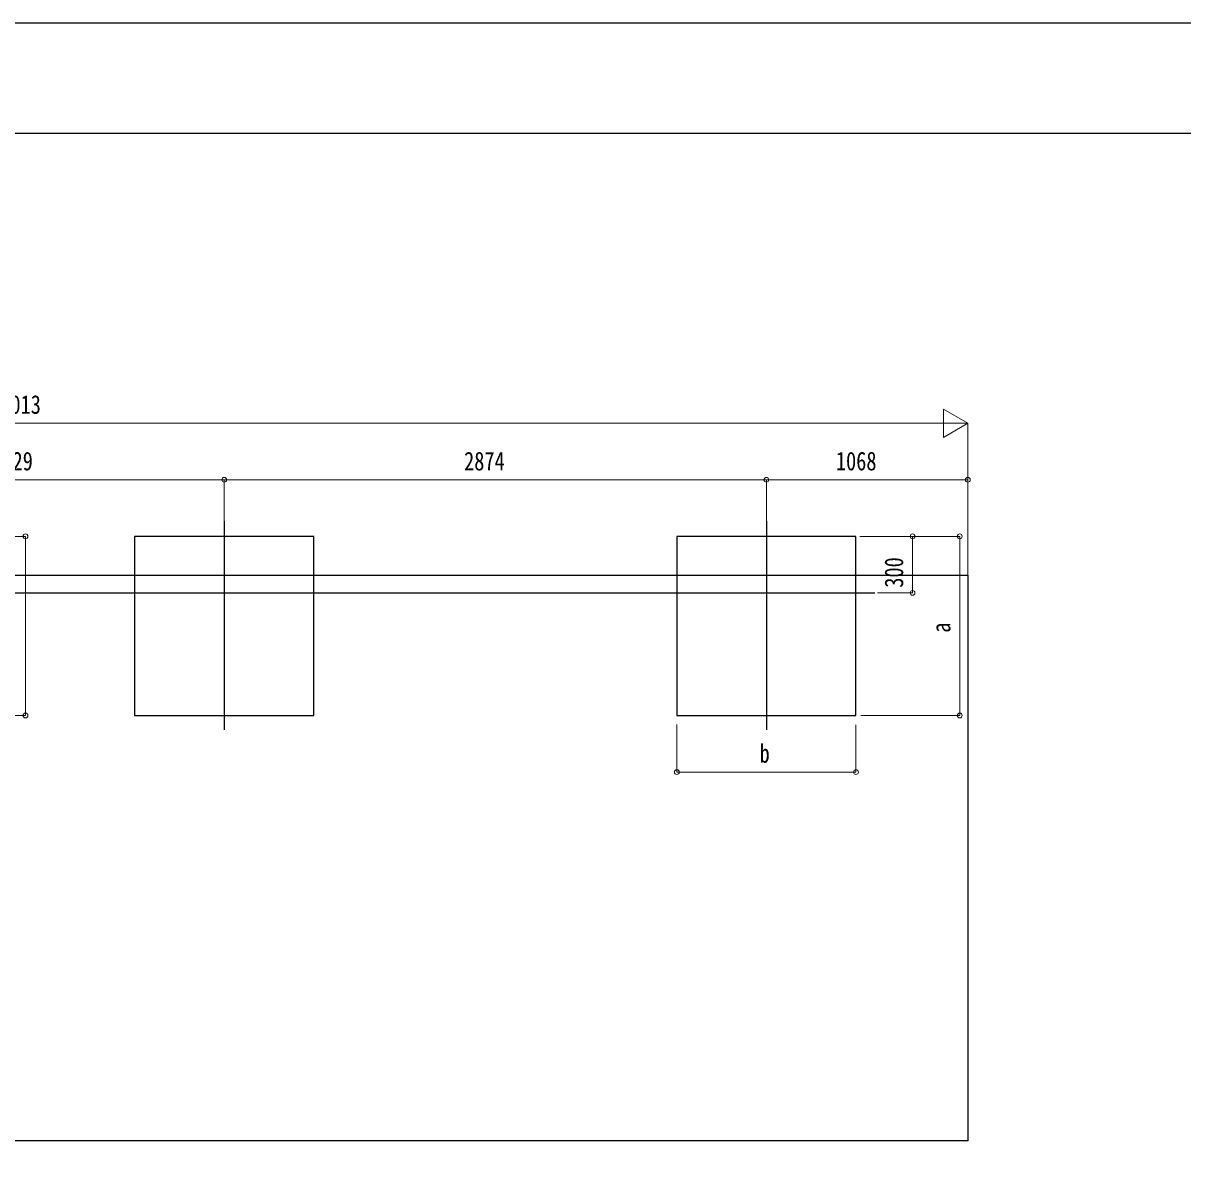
# Model space of a CAD drawing. Units: millimetres, scale not verified. Extents: x -12615 to 12615, y -8910 to 8910.
# Drawn here: x 320 to 6468, y 2888 to 8910 of the extents above; entities that cross this region are included whole.
import ezdxf
from ezdxf.enums import TextEntityAlignment as Align

# ---------------------------------------------------------------- set-up
doc = ezdxf.new("R2010")
doc.units = ezdxf.units.MM
doc.header["$LTSCALE"] = 50
for name, color, linetype in [('0-4_YKK_12', 2, 'Continuous'), ('0-6_YKK_A1', 4, 'Continuous'), ('0-8_YKK_ZWAK', 7, 'Continuous')]:
    doc.layers.add(name, color=color, linetype=linetype)
doc.layers.add('0-7_YKK_D', color=6, linetype='Continuous', lineweight=18)
doc.styles.add('ＭＳ ゴシック', font='')
doc.styles.get('ＭＳ ゴシック').set_extended_font_data('MS Gothic')

msp = doc.modelspace()

# ---------------------------------------------------------------- linework, layer by layer
at = {"layer": '0-4_YKK_12'}
for p, q in [((1385.92, 6270.26), (1385.92, 5163.61)), ((4259.92, 6270.26), (4259.92, 5163.61)), ((-4191.74, 5889), (4835.34, 5889))]:
    msp.add_line(p, q, dxfattribs=at)
at = {"layer": '0-6_YKK_A1'}
for p, q in [((-4685.08, 5983), (5327.92, 5983)), ((5327.92, 5983), (5327.92, 2983)), ((5327.92, 2983), (-4685.08, 2983))]:
    msp.add_line(p, q, dxfattribs=at)
for points in [[(910.92, 5239), (1860.92, 5239), (1860.92, 6189), (910.92, 6189)], [(3784.92, 5239), (4734.92, 5239), (4734.92, 6189), (3784.92, 6189)]]:
    msp.add_lwpolyline(points, close=True, dxfattribs=at)
at = {"layer": '0-7_YKK_D', "color": 1}
for p, q in [((5327.92, 6789), (5198.01, 6864)), ((5198.01, 6864), (5198.01, 6714)), ((-4535.08, 6789), (5177.92, 6789)), ((5327.92, 6789), (5068.11, 6789)), ((5327.92, 6789), (5198.01, 6714)), ((5327.92, 5984), (5327.92, 6790)), ((-743.08, 6489), (1385.92, 6489)), ((1385.92, 6271.26), (1385.92, 6490)), ((1385.92, 6271.26), (1385.92, 6490)), ((4259.92, 6489), (1385.92, 6489)), ((4259.92, 6271.26), (4259.92, 6490)), ((4259.92, 6271.26), (4259.92, 6490)), ((4259.92, 6489), (5327.92, 6489)), ((5327.92, 5984), (5327.92, 6490)), ((-247.21, 6189), (333.06, 6189)), ((332.06, 5239), (332.06, 6189)), ((4755.65, 6189), (5035.92, 6189)), ((4755.65, 6189), (5285.92, 6189)), ((5034.92, 5889), (5034.92, 6189)), ((5284.92, 5239), (5284.92, 6189)), ((4848.53, 5889), (5035.92, 5889)), ((-242.12, 5239), (333.06, 5239)), ((4760.74, 5239), (5285.92, 5239)), ((3784.92, 5191.91), (3784.92, 4938)), ((4734.92, 5189.98), (4734.92, 4938)), ((3784.92, 4939), (4734.92, 4939))]:
    msp.add_line(p, q, dxfattribs=at)
for centre in [(1385.92, 6489), (1385.92, 6489), (4259.92, 6489), (4259.92, 6489), (5327.92, 6489), (332.06, 6189), (5034.92, 6189), (5284.92, 6189), (5034.92, 5889), (332.06, 5239), (5284.92, 5239), (3784.92, 4939), (4734.92, 4939)]:
    msp.add_circle(centre, 12.75, dxfattribs=at)
at = {"layer": '0-8_YKK_ZWAK'}
msp.add_line((11685.06, 8325), (-11714.94, 8325), dxfattribs=at)
msp.add_lwpolyline([(-12615, -8910), (12615, -8910), (12615, 8910), (-12615, 8910)], close=True, dxfattribs=at)

# ---------------------------------------------------------------- texts
at = {"layer": '0-7_YKK_D', "color": 1, "style": 'ＭＳ ゴシック', "width": 0.8}
for s, p in [('Lt=10013', (-16.98, 6809)), ('2129', (155.82, 6509)), ('2874', (2657.32, 6509)), ('1068', (4628.32, 6509)), ('b', (4223.92, 4959))]:
    msp.add_text(s, height=98.97, dxfattribs=at).set_placement(p, align=Align.BOTTOM_LEFT)
for s, p in [('300', (5014.92, 5916.6)), ('a', (5264.92, 5678))]:
    msp.add_text(s, height=98.97, rotation=90, dxfattribs=at).set_placement(p, align=Align.BOTTOM_LEFT)

doc.saveas('drawing.dxf')
